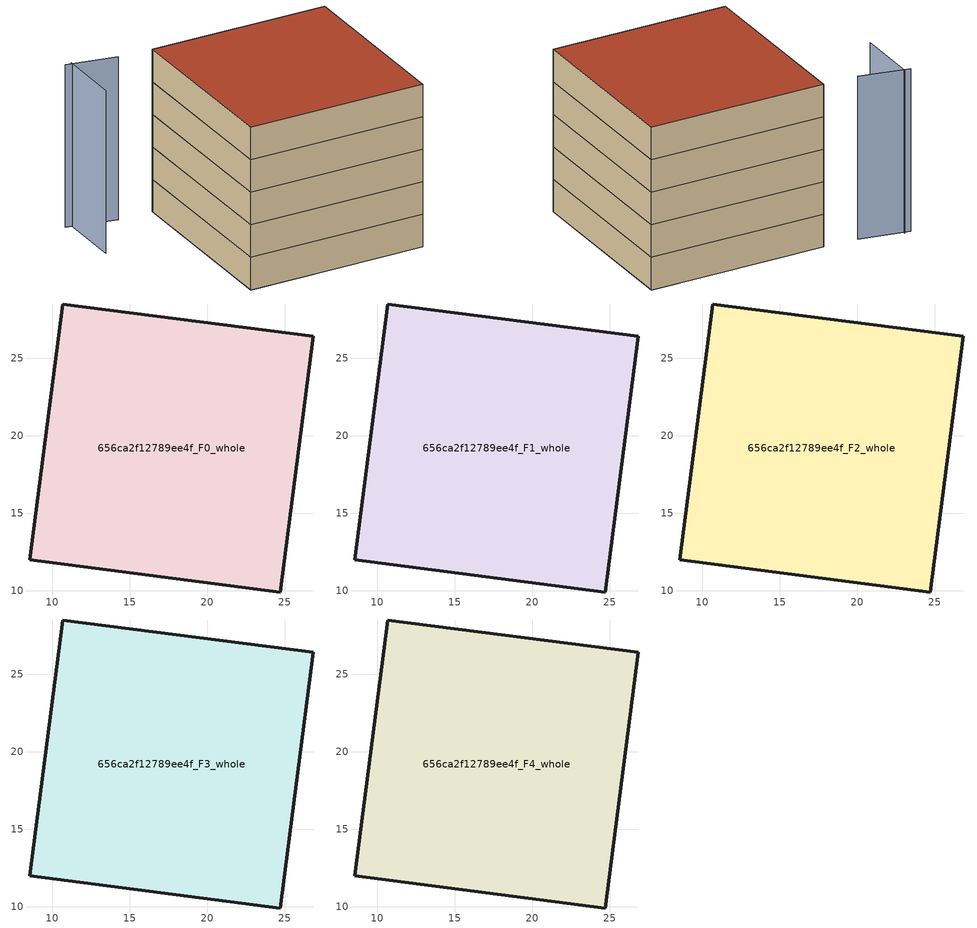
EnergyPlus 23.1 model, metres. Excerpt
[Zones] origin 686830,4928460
656ca2f12789ee4f_F0_whole
 floor ground (EU_floor_Construction): 24.69,9.93 26.82,26.42 10.67,28.51 8.54,12.03 z0
 wall outside (EU_wall_Construction): 24.69,9.93 8.54,12.03 10.67,28.51 26.82,26.42 24.69,9.93 z0:3
656ca2f12789ee4f_F1_whole
 floor to 656ca2f12789ee4f_F0_whole (EU_floor_Construction): 24.69,9.93 26.82,26.42 10.67,28.51 8.53,12.03 z3
 wall outside (EU_wall_Construction): 24.69,9.93 8.54,12.03 10.67,28.51 26.82,26.42 24.69,9.93 z3:6
656ca2f12789ee4f_F2_whole
 floor to 656ca2f12789ee4f_F1_whole (EU_floor_Construction): 24.69,9.93 26.82,26.42 10.67,28.51 8.53,12.03 z6
 wall outside (EU_wall_Construction): 24.69,9.93 8.54,12.03 10.67,28.51 26.82,26.42 24.69,9.93 z6:9
656ca2f12789ee4f_F3_whole
 floor to 656ca2f12789ee4f_F2_whole (EU_floor_Construction): 24.69,9.93 26.82,26.42 10.67,28.51 8.53,12.03 z9
 wall outside (EU_wall_Construction): 24.69,9.93 8.54,12.03 10.67,28.51 26.82,26.42 24.69,9.93 z9:12
656ca2f12789ee4f_F4_whole
 floor to 656ca2f12789ee4f_F3_whole (EU_floor_Construction): 24.69,9.93 26.82,26.42 10.67,28.51 8.53,12.03 z12
 wall outside (EU_wall_Construction): 24.69,9.93 8.54,12.03 10.67,28.51 26.82,26.42 24.69,9.93 z12:15
 roof outside (EU_roof_Construction): 26.82,26.42 24.69,9.93 8.54,12.03 10.67,28.51 z15
shading: 3.75,30.43 3.01,24.62 / 7.53,29.02 3.14,30.46 z0:15
[Building]
EU S2 Campaign: North Axis=0; Terrain=City; Solar Distribution=FullExterior
[Site:Location]
Bologna: Latitude=44.5; Longitude=11.25; Time Zone=1; Elevation=37
[SizingPeriod:WeatherFileDays]
AnnualSizingPeriod: Begin Month=1; Begin Day of Month=1; End Month=12; End Day of Month=31; Day of Week for Start Day=Monday; Use Weather File Daylight Saving Period=No; Use Weather File Rain and Snow Indicators=No
[MATERIAL]
EU_InternalMass_Material: Roughness=MediumRough; Thickness=0.1; Conductivity=1; Density=1800; Specific Heat=900; Thermal Absorptance=0.9; Solar Absorptance=0.7; Visible Absorptance=0.7
[MATERIAL:NOMASS] Roughness=MediumRough; Thermal Absorptance=0.9; Solar Absorptance=0.7; Visible Absorptance=0.7
Name | Thermal Resistance
EU_wall_NoMass | 0.905828
EU_roof_NoMass | 0.37593
EU_floor_NoMass | 0.67114
[CONSTRUCTION]
EU_wall_Construction: EU_wall_NoMass
EU_roof_Construction: EU_roof_NoMass
EU_floor_Construction: EU_floor_NoMass
EU_InternalMass_Construction: EU_InternalMass_Material
[ZONE] Type=1; Multiplier=1; Ceiling Height=autocalculate; Volume=812.791; Floor Area=autocalculate; Part of Total Floor Area=Yes
656ca2f12789ee4f_F0_whole; 656ca2f12789ee4f_F1_whole; 656ca2f12789ee4f_F2_whole; 656ca2f12789ee4f_F3_whole; 656ca2f12789ee4f_F4_whole
[INTERNALMASS] Construction=EU_InternalMass_Construction; Surface Area=270.93
Name | Zone or ZoneList
656ca2f12789ee4f_F0_whole_EU_InternalMass | 656ca2f12789ee4f_F0_whole
656ca2f12789ee4f_F1_whole_EU_InternalMass | 656ca2f12789ee4f_F1_whole
656ca2f12789ee4f_F2_whole_EU_InternalMass | 656ca2f12789ee4f_F2_whole
656ca2f12789ee4f_F3_whole_EU_InternalMass | 656ca2f12789ee4f_F3_whole
656ca2f12789ee4f_F4_whole_EU_InternalMass | 656ca2f12789ee4f_F4_whole
[OTHEREQUIPMENT] Fuel Type=Electricity; Design Level Calculation Method=Watts/Area; Power per Zone Floor Area=1; Fraction Latent=0; Fraction Radiant=0; Fraction Lost=0; Carbon Dioxide Generation Rate=0; EndUse Subcategory=EU_Step8_InternalGains
Name | Zone or ZoneList or Space or SpaceList | Schedule
EU_Step8_InternalGain_656ca2f12789ee4f_F0_whole_f000 | 656ca2f12789ee4f_F0_whole | EU_Step8_GainSchedule_656ca2f12789ee4f_F0_whole_f000
EU_Step8_InternalGain_656ca2f12789ee4f_F1_whole_f000 | 656ca2f12789ee4f_F1_whole | EU_Step8_GainSchedule_656ca2f12789ee4f_F1_whole_f000
EU_Step8_InternalGain_656ca2f12789ee4f_F2_whole_f000 | 656ca2f12789ee4f_F2_whole | EU_Step8_GainSchedule_656ca2f12789ee4f_F2_whole_f000
EU_Step8_InternalGain_656ca2f12789ee4f_F3_whole_f000 | 656ca2f12789ee4f_F3_whole | EU_Step8_GainSchedule_656ca2f12789ee4f_F3_whole_f000
EU_Step8_InternalGain_656ca2f12789ee4f_F4_whole_f000 | 656ca2f12789ee4f_F4_whole | EU_Step8_GainSchedule_656ca2f12789ee4f_F4_whole_f000
[ZONEVENTILATION:DESIGNFLOWRATE] Schedule=EU_AlwaysOn; Design Flow Rate Calculation Method=AirChanges/Hour; Air Changes per Hour=0.73129; Ventilation Type=Natural; Fan Pressure Rise=0; Fan Total Efficiency=1; Constant Term Coefficient=1; Temperature Term Coefficient=0; Velocity Term Coefficient=0; Velocity Squared Term Coefficient=0; Minimum Indoor Temperature=-100; Maximum Indoor Temperature=100; Delta Temperature=-100; Minimum Outdoor Temperature=-100; Maximum Outdoor Temperature=100; Maximum Wind Speed=40
Name | Zone or ZoneList or Space or SpaceList
EU_ConstantAir_656ca2f12789ee4f_F0_whole | 656ca2f12789ee4f_F0_whole
EU_ConstantAir_656ca2f12789ee4f_F1_whole | 656ca2f12789ee4f_F1_whole
EU_ConstantAir_656ca2f12789ee4f_F2_whole | 656ca2f12789ee4f_F2_whole
EU_ConstantAir_656ca2f12789ee4f_F3_whole | 656ca2f12789ee4f_F3_whole
EU_ConstantAir_656ca2f12789ee4f_F4_whole | 656ca2f12789ee4f_F4_whole
[HVACTEMPLATE:THERMOSTAT] Constant Heating Setpoint=20; Constant Cooling Setpoint=50
EU_HeatOnly_656ca2f12789ee4f_F0_whole; EU_HeatOnly_656ca2f12789ee4f_F1_whole; EU_HeatOnly_656ca2f12789ee4f_F2_whole; EU_HeatOnly_656ca2f12789ee4f_F3_whole; EU_HeatOnly_656ca2f12789ee4f_F4_whole
[HVACTEMPLATE:ZONE:IDEALLOADSAIRSYSTEM] System Availability Schedule=EU_AlwaysOn; Maximum Heating Supply Air Temperature=50; Minimum Cooling Supply Air Temperature=13; Maximum Heating Supply Air Humidity Ratio=0.0156; Minimum Cooling Supply Air Humidity Ratio=0.0077; Heating Limit=NoLimit; Cooling Limit=NoLimit; Heating Availability Schedule=EU_AlwaysOn; Cooling Availability Schedule=EU_CoolingOff; Dehumidification Control Type=ConstantSensibleHeatRatio; Cooling Sensible Heat Ratio=0.7; Dehumidification Setpoint=60; Humidification Control Type=None; Humidification Setpoint=30; Outdoor Air Method=None; Outdoor Air Flow Rate per Person=0.00944; Outdoor Air Flow Rate per Zone Floor Area=0; Outdoor Air Flow Rate per Zone=0; Demand Controlled Ventilation Type=None; Outdoor Air Economizer Type=NoEconomizer; Heat Recovery Type=None; Sensible Heat Recovery Effectiveness=0.7; Latent Heat Recovery Effectiveness=0.65
Name | Template Thermostat
656ca2f12789ee4f_F0_whole | EU_HeatOnly_656ca2f12789ee4f_F0_whole
656ca2f12789ee4f_F1_whole | EU_HeatOnly_656ca2f12789ee4f_F1_whole
656ca2f12789ee4f_F2_whole | EU_HeatOnly_656ca2f12789ee4f_F2_whole
656ca2f12789ee4f_F3_whole | EU_HeatOnly_656ca2f12789ee4f_F3_whole
656ca2f12789ee4f_F4_whole | EU_HeatOnly_656ca2f12789ee4f_F4_whole
[SIZING:ZONE] Zone Cooling Design Supply Air Temperature Input Method=SupplyAirTemperature; Zone Cooling Design Supply Air Temperature=13; Zone Heating Design Supply Air Temperature Input Method=SupplyAirTemperature; Zone Heating Design Supply Air Temperature=50; Zone Cooling Design Supply Air Humidity Ratio=0.008; Zone Heating Design Supply Air Humidity Ratio=0.008; Cooling Design Air Flow Method=DesignDay; Cooling Design Air Flow Rate=0; Cooling Minimum Air Flow per Zone Floor Area=0.000762; Cooling Minimum Air Flow=0; Cooling Minimum Air Flow Fraction=0.2; Heating Design Air Flow Method=DesignDay; Heating Design Air Flow Rate=0; Heating Maximum Air Flow per Zone Floor Area=0.002032; Heating Maximum Air Flow=0.141576; Heating Maximum Air Flow Fraction=0.3; Account for Dedicated Outdoor Air System=No; Dedicated Outdoor Air System Control Strategy=NeutralSupplyAir; Dedicated Outdoor Air Low Setpoint Temperature for Design=autosize; Dedicated Outdoor Air High Setpoint Temperature for Design=autosize; Zone Load Sizing Method=Sensible Load Only No Latent Load; Zone Latent Cooling Design Supply Air Humidity Ratio Input Method=HumidityRatioDifference; Zone Cooling Design Supply Air Humidity Ratio Difference=0.005; Zone Latent Heating Design Supply Air Humidity Ratio Input Method=HumidityRatioDifference; Zone Humidification Design Supply Air Humidity Ratio Difference=0.005
656ca2f12789ee4f_F0_whole; 656ca2f12789ee4f_F1_whole; 656ca2f12789ee4f_F2_whole; 656ca2f12789ee4f_F3_whole; 656ca2f12789ee4f_F4_whole
[SCHEDULE:CONSTANT]
Name | Hourly Value
EU_AlwaysOn | 1
EU_CoolingOff | 0
[SCHEDULE:FILE] Column Number=1; Rows to Skip at Top=0; Number of Hours of Data=8760; Column Separator=Comma; Interpolate to Timestep=No; Minutes per Item=60; Adjust Schedule for Daylight Savings=Yes
Name | File
EU_Step8_GainSchedule_656ca2f12789ee4f_F0_whole_f000 | ../../schedules/656ca2f12789ee4f/656ca2f12789ee4f_F0_whole_f000_gain.csv
EU_Step8_GainSchedule_656ca2f12789ee4f_F1_whole_f000 | ../../schedules/656ca2f12789ee4f/656ca2f12789ee4f_F1_whole_f000_gain.csv
EU_Step8_GainSchedule_656ca2f12789ee4f_F2_whole_f000 | ../../schedules/656ca2f12789ee4f/656ca2f12789ee4f_F2_whole_f000_gain.csv
EU_Step8_GainSchedule_656ca2f12789ee4f_F3_whole_f000 | ../../schedules/656ca2f12789ee4f/656ca2f12789ee4f_F3_whole_f000_gain.csv
EU_Step8_GainSchedule_656ca2f12789ee4f_F4_whole_f000 | ../../schedules/656ca2f12789ee4f/656ca2f12789ee4f_F4_whole_f000_gain.csv
